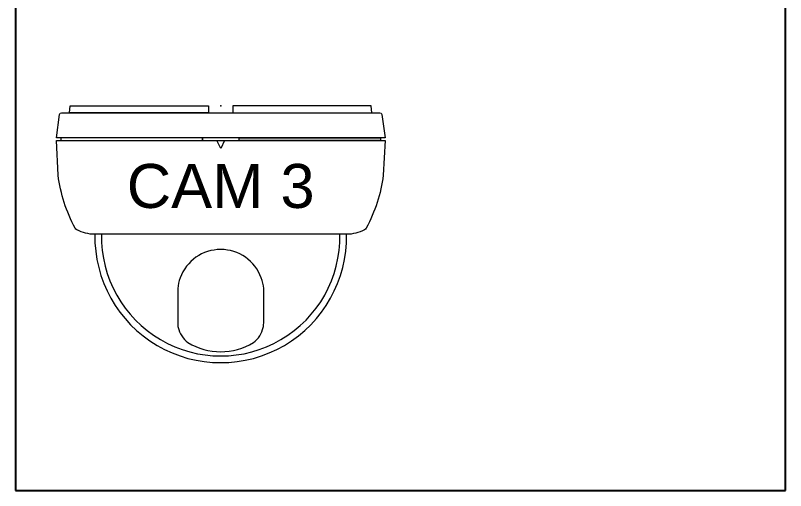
# Model space of a CAD drawing. Header units: millimetres. Extents: x 1256 to 2931, y 3298 to 3694.
# Drawn here: x 1424.3 to 1476.8, y 3406.2 to 3438.6 of the extents above; entities that cross this region are included whole.
import ezdxf

# ---------------------------------------------------------------- set-up
doc = ezdxf.new("R2010")
doc.units = ezdxf.units.MM
doc.layers.get('0').update_dxf_attribs({"color": 250, "lineweight": 5})
doc.layers.add('001_Dark_1 10', color=7, linetype='Continuous', lineweight=0)
doc.layers.add('Canales', color=250, linetype='Continuous', lineweight=25)
doc.styles.get("Standard").update_dxf_attribs({"font": 'Arial.ttf'})

msp = doc.modelspace()

# ---------------------------------------------------------------- linework, layer by layer
at = {"layer": '001_Dark_1 10'}
for points in [[(1428.013, 3431.997), (1428.053, 3432.458), (1437.488, 3432.458), (1437.488, 3431.997)], [(1448.611, 3431.997), (1448.57, 3432.458), (1439.135, 3432.458), (1439.135, 3431.997)], [(1427.42, 3430.107), (1437.061, 3430.107), (1437.061, 3430.281), (1427.42, 3430.281)], [(1439.562, 3430.107), (1439.562, 3430.281), (1437.061, 3430.281), (1437.061, 3430.107)], [(1438.564, 3430.107), (1438.312, 3429.565), (1438.059, 3430.107)], [(1449.203, 3430.107), (1439.562, 3430.107), (1439.562, 3430.281), (1449.203, 3430.281)]]:
    msp.add_lwpolyline(points, close=True, dxfattribs=at)
for points in [[(1427.11, 3430.281), (1427.335, 3431.884, -0.373885), (1427.465, 3431.997), (1449.158, 3431.997, -0.373885), (1449.288, 3431.884), (1449.513, 3430.281)], [(1449.513, 3430.107), (1449.389, 3427.738, -0.09279), (1448.234, 3424.132, -0.1504), (1448.111, 3424.01, -0.118988), (1446.889, 3423.709), (1429.735, 3423.709, -0.118988), (1428.512, 3424.01, -0.1504), (1428.389, 3424.132, -0.09279), (1427.234, 3427.738), (1427.11, 3430.107)], [(1429.735, 3423.709, 1.02), (1446.889, 3423.709)], [(1435.381, 3417.641, 0.057517), (1435.413, 3417.364, 0.1735), (1436.076, 3416.325, 0.276322), (1440.547, 3416.325, 0.1735), (1441.21, 3417.364, 0.057517), (1441.242, 3417.641), (1441.242, 3420.008, 0.075804), (1441.071, 3420.74, 0.700635), (1435.553, 3420.74, 0.075804), (1435.381, 3420.008)]]:
    msp.add_lwpolyline(points, format="xyb", close=True, dxfattribs=at)
msp.add_arc((1438.312, 3423.539), 8.125, 178.8655, 1.1345, dxfattribs=at)
msp.add_point((1438.312, 3432.458), dxfattribs=at)
at = {"layer": 'Canales'}
for p, q in [((1424.318, 3531.239), (1424.318, 3411.239)), ((1476.818, 3406.239), (1476.818, 3446.239)), ((1424.318, 3411.239), (1424.318, 3406.239)), ((1424.318, 3406.239), (1429.318, 3406.239)), ((1429.318, 3406.239), (1474.318, 3406.239)), ((1474.318, 3406.239), (1476.818, 3406.239))]:
    msp.add_line(p, q, dxfattribs=at)

# ---------------------------------------------------------------- texts
at = {"insert": (1438.312, 3426.983), "char_height": 3, "attachment_point": 5}
msp.add_mtext_dynamic_manual_height_columns('CAM 3 ', width=14.6482, gutter_width=5, heights=[0], dxfattribs=at)

doc.saveas('drawing.dxf')
